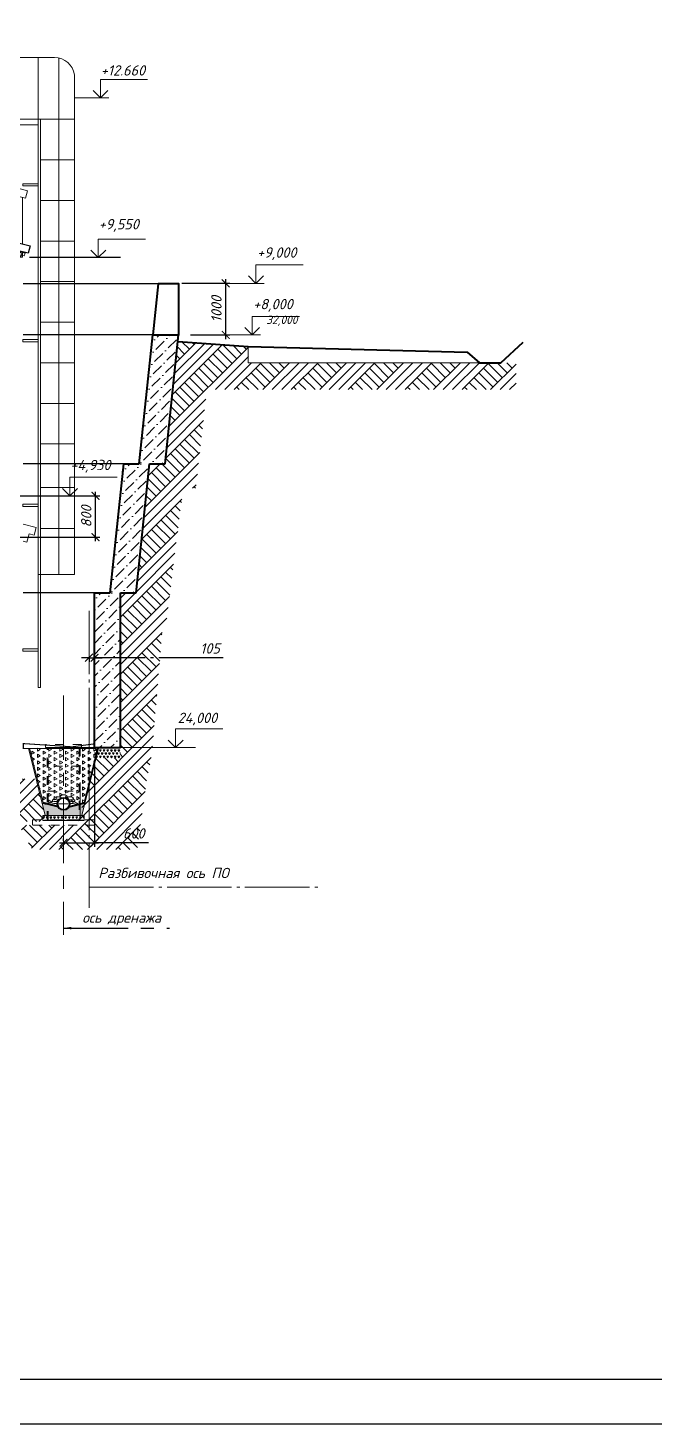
# Model space of a CAD drawing. Header units: millimetres. Extents: x -6419137 to 687965, y -598396 to 179722.
# Drawn here: x 319684 to 331813, y 70101 to 97170 of the extents above; entities that cross this region are included whole.
import ezdxf

# ---------------------------------------------------------------- set-up
doc = ezdxf.new("R2010")
doc.units = ezdxf.units.MM
doc.header["$MEASUREMENT"] = 0
for name, pattern in [('CENTER', [2, 1.25, -0.25, 0.25, -0.25]), ('Dashed', [564.444447, 282.222223, -282.222223]), ('Double Dashed copy', [3020, 2500, -200, 120, -200])]:
    doc.linetypes.add(name, pattern=pattern)
for name, color, linetype, lineweight in [('k_ Металл', 5, 'Continuous', 40), ('лестницы_Ном._пера__94', 252, 'Continuous', 5), ('подп стены Инжзащита_Ном._пера__96', 7, 'Continuous', 13), ('подп стены Инжзащита_Ном._пера__97', 7, 'Continuous', 20), ('подп стены Инжзащита_Ном._пера__99', 7, 'Continuous', 40), ('размеры_Ном._пера__96', 7, 'Continuous', 5), ('стены наруж_Ном._пера__96', 7, 'Continuous', 13), ('чертеж_Ном._пера__91', 250, 'Continuous', 5), ('чертеж_Ном._пера__96', 7, 'Continuous', 13), ('чертеж_Ном._пера__98', 7, 'Continuous', 35), ('Штриховка', 7, 'Continuous', 5), ('штриховка_Ном._пера__96', 7, 'Continuous', 13)]:
    doc.layers.add(name, color=color, linetype=linetype, lineweight=lineweight)
doc.layers.add('Конструкции', color=7, linetype='Continuous', lineweight=5, true_color=0x0000e6)
for name, color, linetype in [('крыша', 7, 'Continuous'), ('подп стены Инжзащита', 7, 'Continuous'), ('размеры', 7, 'Continuous'), ('чертеж', 7, 'Continuous')]:
    doc.layers.add(name, color=color, linetype=linetype)
doc.styles.get("Standard").update_dxf_attribs({"font": 'isocpeui.ttf'})
doc.dimstyles.get("Standard").update_dxf_attribs({"dimtxt": 150, "dimasz": 100, "dimexe": 100, "dimexo": 100, "dimgap": 80, "dimtad": 1, "dimtoh": 1, "dimdec": 0, "dimzin": 0, "dimdsep": 46, "dimtxsty": 'Standard', "dimblk": 'ARCHTICK', "dimblk2": 'ARCHTICK', "dimcen": 0.09, "dimdle": 100, "dimadec": 0, "dimazin": 0, "dimtfac": 1, "dimtdec": 0, "dimtofl": 0, "dimtmove": 0, "dimatfit": 3, "dimfxl": 1, "dimtolj": 1, "dimtzin": 0, "dimarcsym": 0})
pattern_1 = [(90, (655375.12, 192920.41), (109.14395, 63.014304), [63.014304, -63.014304]), (30, (655375.12, 192920.41), (-109.143964, 63.014282), [63.014304, -63.014304]), (150, (655429.69, 192951.92), (-1.3e-05, 126.028586), [63.014304, -63.014304])]

# ---------------------------------------------------------------- blocks, each defined once
blk = doc.blocks.new('Элемент разреза_86_3', base_point=(50892, -142))
at = {"layer": 'подп стены Инжзащита_Ном._пера__99', "linetype": 'Continuous'}
for p, q in [((124616, 2858), (124919, 2858)), ((124616, -142), (124616, 2858)), ((125120, -142), (125120, 2858)), ((124616, -142), (125120, -142))]:
    blk.add_line(p, q, dxfattribs=at)
blk = doc.blocks.new('Элемент разреза_87_3', base_point=(50892, -142))
at = {"layer": 'подп стены Инжзащита_Ном._пера__99', "linetype": 'Continuous'}
for p, q in [((124919, 2858), (125182, 5358)), ((125182, 5358), (125482, 5358)), ((125422, 2858), (125685, 5358)), ((125120, 2858), (125422, 2858))]:
    blk.add_line(p, q, dxfattribs=at)
blk = doc.blocks.new('Элемент разреза_135_3', base_point=(50892, -142))
at = {"layer": 'подп стены Инжзащита_Ном._пера__99', "linetype": 'Continuous'}
for p, q in [((125482, 5358), (125745, 7858)), ((125745, 7858), (126247, 7858)), ((125985, 5358), (126247, 7858)), ((125685, 5358), (125985, 5358))]:
    blk.add_line(p, q, dxfattribs=at)
blk = doc.blocks.new('_ArchTick')
at = {"color": 0, "linetype": 'ByBlock', "const_width": 0.15}
blk.add_lwpolyline([(-0.5, -0.5), (0.5, 0.5)], dxfattribs=at)
blk = doc.blocks.new('A$C5AFB0D83')
at = {"layer": 'чертеж', "color": 1, "linetype": 'Dashed', "lineweight": 20, "ltscale": 0.6}
for points in [[(-456, 1036), (238, 1036), (238, 1096), (-456, 1096)], [(-429, 1036), (211, 1036), (211, -364), (-429, -364)], [(211, 673), (-429, 673), (-429, 1036), (211, 1036)], [(-409, 1016), (191, 1016), (191, -364), (-409, -364)], [(211, -364), (-429, -364), (-429, 193), (211, 193)], [(-709, -364), (491, -364), (491, -470), (-709, -470)]]:
    blk.add_lwpolyline(points, close=True, dxfattribs=at)
blk = doc.blocks.new('A$C75B94F84')
at = {"layer": 'штриховка_Ном._пера__96', "linetype": 'Continuous'}
h = blk.add_hatch(dxfattribs=at)
h.set_pattern_fill('TRIANG_0002', color=256, scale=0.88209, style=0, pattern_type=2)
h.set_pattern_definition(pattern_1)
h.paths.add_polyline_path([(-694, 382), (-34, 382), (-34, -600), (-85, -602), (-162, -626), (-205, -645), (-256, -697), (-268, -733), (-269, -733), (-269, -733), (-269, -734), (-269, -734), (-270, -735), (-270, -735), (-436, -700)])
h = blk.add_hatch(dxfattribs=at)
h.set_pattern_fill('TRIANG_0002', color=256, scale=0.88209, style=0, pattern_type=2)
h.set_pattern_definition(pattern_1)
h.paths.add_polyline_path([(616, 393), (356, -700), (187, -735), (128, -659), (128, -658), (127, -658), (127, -657), (126, -657), (126, -656), (125, -656), (125, -655), (124, -655), (123, -654), (123, -654), (122, -653), (121, -653), (121, -652), (120, -652), (119, -651), (118, -651), (118, -650), (117, -650), (116, -649), (115, -649), (114, -648), (113, -648), (112, -648), (111, -647), (110, -647), (109, -646), (108, -646), (107, -645), (106, -645), (105, -645), (104, -644), (103, -644), (49, -611), (-4, -598), (-34, -600), (-44, 393)])
h = blk.add_hatch(color=9, dxfattribs=at)
edge = h.paths.add_edge_path()
edge.add_line((-387, -923), (-34, -923))
edge.add_line((-34, -923), (-34, -823))
edge.add_arc((-34, -698), 124, 211.1186, 270, ccw=False)
edge.add_line((-140, -763), (-446, -688))
edge.add_line((-446, -688), (-387, -923))
h = blk.add_hatch(color=9, dxfattribs=at)
edge = h.paths.add_edge_path()
edge.add_line((319, -923), (-34, -923))
edge.add_line((-34, -923), (-34, -823))
edge.add_arc((-34, -698), 124, 270, 328.8814)
edge.add_line((72, -763), (377, -688))
edge.add_line((377, -688), (319, -923))
h = blk.add_hatch(dxfattribs=at)
h.set_pattern_fill('TRIANG_0002', color=256, style=0, pattern_type=2)
h.set_pattern_definition([(120, (741787.89, 217021.63), (35.718737, 61.8666824), [35.71875, -35.71875]), (60, (741787.89, 217021.63), (71.437487, 7.4e-06), [35.71875, -35.71875]), (180, (741805.747, 217052.566), (-35.71875, 61.866675), [35.71875, -35.71875])])
h.paths.add_polyline_path([(366, -923), (366, -1023), (-434, -1023), (-434, -923)])
for points in [[(-140, -764), (-446, -688)], [(-150, -743), (-431, -673)], [(71, -764), (377, -688)], [(82, -743), (363, -673)]]:
    blk.add_lwpolyline(points)
at = {"layer": 'подп стены Инжзащита_Ном._пера__97', "linetype": 'Continuous'}
for p, q in [((-713, 381), (-387, -923)), ((-424, -700), (-694, 381)), ((645, 381), (319, -923)), ((363, -673), (626, 381)), ((319, -923), (-387, -923))]:
    blk.add_line(p, q, dxfattribs=at)
at = {"layer": 'подп стены Инжзащита_Ном._пера__97', "linetype": 'Continuous', "flags": 128}
blk.add_lwpolyline([(-434, -923), (366, -923), (366, -1023), (-434, -1023)], close=True, dxfattribs=at)
at = {"layer": 'подп стены Инжзащита_Ном._пера__97', "linetype": 'Continuous', "extrusion": (0, 0, -1)}
blk.add_ellipse((-152, -591), major_axis=(-73, -3.3), ratio=0.38892, start_param=4.394692, end_param=9.38902, dxfattribs=at)
at = {"layer": 'чертеж_Ном._пера__96', "color": 1}
for p, q in [((-124, -698), (56, -698)), ((-34, -788), (-34, -608))]:
    blk.add_line(p, q, dxfattribs=at)
at = {"layer": 'чертеж_Ном._пера__96', "color": 1, "linetype": 'Continuous', "lineweight": 30}
blk.add_circle((-34, -698), 124, dxfattribs=at)
at = {"layer": 'чертеж_Ном._пера__96', "linetype": 'Continuous'}
blk.add_circle((-34, -698), 108, dxfattribs=at)
at = {"layer": 'штриховка_Ном._пера__96', "linetype": 'Continuous'}
for centre, major_axis, ratio, start_param, end_param in [((-29, -566), (75.5, -3.4), 0.579291, 0.158292, 3.105835), ((83, -591), (73, -3.3), 0.38892, 4.394692, 9.38902), ((137, -682), (76, -2.1), 0.373128, 6.136251, 8.640536), ((143, -720), (76, -2.1), 0.373128, 6.136251, 8.640536), ((112, -633), (73, -3.3), 0.38892, 5.740655, 7.417164)]:
    blk.add_ellipse(centre, major_axis=major_axis, ratio=ratio, start_param=start_param, end_param=end_param, dxfattribs=at)
at = {"layer": 'штриховка_Ном._пера__96', "linetype": 'Continuous', "extrusion": (0, 0, -1)}
for centre, major_axis, ratio, start_param, end_param in [((-212, -720), (-76, -2.1), 0.373128, 6.136251, 8.640536), ((-206, -682), (-76, -2.1), 0.373128, 6.136251, 8.640536), ((-180, -633), (-73, -3.3), 0.38892, 5.740655, 7.417164)]:
    blk.add_ellipse(centre, major_axis=major_axis, ratio=ratio, start_param=start_param, end_param=end_param, dxfattribs=at)
at = {"layer": 'чертеж_Ном._пера__96'}
blk.add_blockref('A$C5AFB0D83', (75, -643), dxfattribs=at)
blk = doc.blocks.new('Отметка высоты (ГОСТ)[26]_3', base_point=(115341, -142))
at = {"layer": 'чертеж_Ном._пера__91', "linetype": 'Continuous'}
for p, q in [((115341, -142), (115341, 308)), ((115341, 308), (116483, 308)), ((114709, -142), (115541, -142))]:
    blk.add_line(p, q, dxfattribs=at)
at = {"layer": 'чертеж_Ном._пера__98', "linetype": 'Continuous', "lineweight": 30}
for q in [(115161, 38), (115521, 38)]:
    blk.add_line((115341, -142), q, dxfattribs=at)
blk = doc.blocks.new('*D624')
at = {"layer": 'Defpoints', "color": 0, "linetype": 'Double Dashed copy', "ltscale": 0.5, "transparency": 16777216}
for p in [(320868, 85026), (320973, 85026), (320973, 84959)]:
    blk.add_point(p, dxfattribs=at)
at = {"layer": 'подп стены Инжзащита_Ном._пера__96', "color": 0, "linetype": 'Double Dashed copy', "lineweight": -2, "ltscale": 0.5, "transparency": 16777216}
for p, q in [((320868, 84959), (320718, 84959)), ((320868, 84976), (320868, 84879)), ((320868, 84959), (320973, 84959)), ((320973, 84976), (320973, 84879)), ((320973, 84959), (321123, 84959)), ((323467, 84959), (320973, 84959))]:
    blk.add_line(p, q, dxfattribs=at)
at = {"layer": 'подп стены Инжзащита_Ном._пера__96', "color": 0, "linetype": 'Double Dashed copy', "lineweight": -2, "ltscale": 0.5, "transparency": 16777216, "xscale": 150, "yscale": 150, "zscale": 150}
blk.add_blockref('_ArchTick', (320868, 84959), dxfattribs=at)
at = {"layer": 'подп стены Инжзащита_Ном._пера__96', "color": 0, "linetype": 'Double Dashed copy', "lineweight": -2, "ltscale": 0.5, "transparency": 16777216, "xscale": 150, "yscale": 150, "zscale": 150, "rotation": 180}
blk.add_blockref('_ArchTick', (320973, 84959), dxfattribs=at)
at = {"layer": 'подп стены Инжзащита_Ном._пера__96', "color": 0, "linetype": 'Double Dashed copy', "ltscale": 0.5, "transparency": 16777216, "insert": (323211, 85139), "char_height": 200, "attachment_point": 5}
blk.add_mtext('\\A1;105', dxfattribs=at)
blk = doc.blocks.new('*D625')
at = {"layer": 'Defpoints', "color": 0, "transparency": 16777216}
for p in [(322612, 92218), (323515, 92218), (322784, 91218)]:
    blk.add_point(p, dxfattribs=at)
at = {"layer": 'размеры', "color": 0, "lineweight": -2, "transparency": 16777216}
for p, q in [((322662, 92218), (323595, 92218)), ((323515, 91138), (323515, 92298)), ((322834, 91218), (323595, 91218))]:
    blk.add_line(p, q, dxfattribs=at)
at = {"layer": 'размеры', "color": 0, "lineweight": -2, "transparency": 16777216, "xscale": 150, "yscale": 150, "zscale": 150}
for p, rotation in [((323515, 92218), 90), ((323515, 91218), 270)]:
    blk.add_blockref('_ArchTick', p, dxfattribs=dict(at, rotation=rotation))
at = {"layer": 'размеры', "color": 0, "transparency": 16777216, "insert": (323335, 91718), "char_height": 200, "attachment_point": 5, "rotation": 90}
blk.add_mtext('\\A1;1000', dxfattribs=at)
blk = doc.blocks.new('*D626')
at = {"layer": 'Defpoints', "color": 0, "transparency": 16777216}
for p in [(320973, 82936), (320373, 81361), (320973, 81373)]:
    blk.add_point(p, dxfattribs=at)
at = {"layer": 'размеры', "color": 0, "lineweight": -2, "transparency": 16777216}
for p, q in [((320973, 82886), (320973, 81293)), ((320293, 81373), (321053, 81373)), ((320373, 81411), (320373, 81453)), ((322022, 81373), (320973, 81373))]:
    blk.add_line(p, q, dxfattribs=at)
at = {"layer": 'размеры', "color": 0, "lineweight": -2, "transparency": 16777216, "xscale": 150, "yscale": 150, "zscale": 150, "rotation": 180}
blk.add_blockref('_ArchTick', (320373, 81373), dxfattribs=at)
at = {"layer": 'размеры', "color": 0, "lineweight": -2, "transparency": 16777216, "xscale": 150, "yscale": 150, "zscale": 150}
blk.add_blockref('_ArchTick', (320973, 81373), dxfattribs=at)
at = {"layer": 'размеры', "color": 0, "transparency": 16777216, "insert": (321734, 81553), "char_height": 200, "attachment_point": 5}
blk.add_mtext('\\A1;600', dxfattribs=at)
blk = doc.blocks.new('A$C79FA3FF9')
at = {"layer": 'крыша', "lineweight": 5}
for points in [[(709, 6813), (-972, 6813)], [(-837, 6813), (-837, 5613)], [(709, 6813), (393, 6813), (393, -3212), (793, -3212), (793, 6803)], [(793, 6803), (793, -3212), (1093, -3212), (1093, 6476)], [(-1381, 6358), (-1381, 5613), (1093, 5613), (1093, 6476)], [(438, 4826), (1093, 4826)], [(438, 4040), (1093, 4040)], [(438, 3253), (1093, 3253)], [(438, 2466), (1093, 2466)], [(438, 1680), (1093, 1680)], [(438, 893), (1093, 893)], [(438, 106), (1093, 106)], [(438, -680), (1093, -680)], [(438, -1525), (1093, -1525)], [(438, -2321), (1093, -2321)]]:
    blk.add_lwpolyline(points, dxfattribs=at)
for points in [[(-1381, 5613), (393, 5613), (393, 5505), (-1381, 5505)], [(-1381, 5505), (-1322, 5505), (-1322, 5309), (-1381, 5309)], [(393, 5613), (438, 5613), (438, -5402), (393, -5402)], [(93, 4365), (393, 4365), (393, 4320), (93, 4320)], [(93, 1345), (393, 1345), (393, 1300), (93, 1300)], [(93, -1847), (393, -1847), (393, -1891), (93, -1891)], [(93, -4655), (393, -4655), (393, -4700), (93, -4700)]]:
    blk.add_lwpolyline(points, close=True, dxfattribs=at)
for centre, radius, start, end in [((-921, 6356), 460, 96.2817, 180.1696), ((703, 6419), 394, 8.2247, 89.122)]:
    blk.add_arc(centre, radius, start, end, dxfattribs=at)
blk = doc.blocks.new('*U602')
for points in [[(0, -0.5), (0, 0.5)], [(1, -0.5), (1, 0.5)], [(2, -0.5), (2, 0.5)], [(3, -0.5), (3, 0.5)], [(4, -0.5), (4, 0.5)], [(5, -0.5), (5, 0.5)], [(6, -0.5), (6, 0.5)], [(7, -0.5), (7, 0.5)], [(8, -0.5), (8, 0.5)], [(9, -0.5), (9, 0.5)], [(10, -0.5), (10, 0.5)], [(11, -0.5), (11, 0.5)], [(12, -0.5), (12, 0.5)], [(13, -0.5), (13, 0.5)], [(14, -0.5), (14, 0.5)]]:
    blk.add_lwpolyline(points)
blk = doc.blocks.new('*U594')
for points in [[(0, -0.5), (0, 0.5)], [(1, -0.5), (1, 0.5)], [(2, -0.5), (2, 0.5)], [(3, -0.5), (3, 0.5)], [(4, -0.5), (4, 0.5)], [(5, -0.5), (5, 0.5)], [(6, -0.5), (6, 0.5)], [(7, -0.5), (7, 0.5)]]:
    blk.add_lwpolyline(points)
blk = doc.blocks.new('*U590')
for points in [[(0, -0.5), (0, 0.5)], [(1, -0.5), (1, 0.5)], [(2, -0.5), (2, 0.5)]]:
    blk.add_lwpolyline(points)
blk = doc.blocks.new('*U592')
for points in [[(0, -0.5), (0, 0.5)], [(1, -0.5), (1, 0.5)]]:
    blk.add_lwpolyline(points)
blk = doc.blocks.new('*U589')
for points in [[(0, -0.5), (0, 0.5)], [(1, -0.5), (1, 0.5)], [(2, -0.5), (2, 0.5)], [(3, -0.5), (3, 0.5)], [(4, -0.5), (4, 0.5)], [(5, -0.5), (5, 0.5)], [(6, -0.5), (6, 0.5)], [(7, -0.5), (7, 0.5)], [(8, -0.5), (8, 0.5)], [(9, -0.5), (9, 0.5)], [(10, -0.5), (10, 0.5)], [(11, -0.5), (11, 0.5)], [(12, -0.5), (12, 0.5)], [(13, -0.5), (13, 0.5)]]:
    blk.add_lwpolyline(points)
blk = doc.blocks.new('*U595')
for p, q in [((0, 0), (0, 240)), ((0, 240), (90, 240)), ((90, 0), (0, 0)), ((6, 22), (6, 218)), ((86, 232), (16, 228)), ((86, 8), (16, 12)), ((90, 240), (90, 236)), ((90, 4), (90, 0))]:
    blk.add_line(p, q)
for centre, radius, start, end in [((16, 218), 10.5, 92.7024, 180), ((16, 22), 10.5, 180, 267.2976), ((86, 236), 4, 272.7024, 360), ((86, 4), 4, 0, 87.2976)]:
    blk.add_arc(centre, radius, start, end)
blk = doc.blocks.new('*U593')
at = {"color": 0, "linetype": 'ByBlock', "lineweight": -2}
for p, q in [((-63, 0), (-63, 3)), ((-63, 0), (0, 0)), ((-60, 6), (-16, 6)), ((-6, 16), (-6, 97)), ((0, 100), (-3, 100)), ((0, 0), (0, 100))]:
    blk.add_line(p, q, dxfattribs=at)
for centre, radius, start, end in [((-60, 3), 3.3, 90, 180), ((-16, 16), 10, 270, 0), ((-3, 97), 3.3, 89.045, 179.9778)]:
    blk.add_arc(centre, radius, start, end, dxfattribs=at)
blk = doc.blocks.new('*U591')
for points in [[(0, -0.5), (0, 0.5)], [(1, -0.5), (1, 0.5)], [(2, -0.5), (2, 0.5)], [(3, -0.5), (3, 0.5)], [(4, -0.5), (4, 0.5)], [(5, -0.5), (5, 0.5)], [(6, -0.5), (6, 0.5)], [(7, -0.5), (7, 0.5)]]:
    blk.add_lwpolyline(points)
blk = doc.blocks.new('A$C3B606F1B')
at = {"layer": 'Штриховка', "lineweight": 0}
h = blk.add_hatch(dxfattribs=at)
h.set_pattern_fill('ANSI37', color=52, scale=500, angle=105)
h.set_pattern_definition([(150, (-130896.096, -123229.005), (-31.25, -54.126588), []), (240, (-130896.096, -123229.005), (54.126588, -31.25), [])])
h.paths.add_polyline_path([(1839, 1993), (1839, 1837), (2016, 1884), (2016, 2040)])
h.paths.add_polyline_path([(-1268, 1163), (-1229, 1017), (1839, 1837), (1839, 1993)])
at = {"layer": 'Штриховка'}
h = blk.add_hatch(dxfattribs=at)
h.set_pattern_fill('ANSI37', color=52, scale=500)
h.set_pattern_definition([(45, (-878.753, 0), (-44.1942, 44.1942), []), (135, (-878.753, 0), (-44.1942, -44.1942), [])])
h.paths.add_polyline_path([(2212, 2058), (2012, 2058), (2012, 1432), (2212, 1432)])
at = {"layer": 'Штриховка', "lineweight": 0}
h = blk.add_hatch(dxfattribs=at)
h.set_pattern_fill('ANSI37', color=52, scale=500, angle=105)
h.set_pattern_definition([(150, (-116524.66, -120051.206), (-31.25, -54.126588), []), (240, (-116524.66, -120051.206), (54.126588, -31.25), [])])
h.paths.add_polyline_path([(2216, 1422), (2217, 1271), (2213, 1608), (2616, 1511), (2616, 1422)])
at = {"color": 1, "lineweight": 30}
blk.add_lwpolyline([(1459, 2498), (2245, 2498)], dxfattribs=at)
at = {"lineweight": 30}
for points in [[(1484, 2245), (1502, 2245), (1502, 2498), (1484, 2498)], [(2219, 2498), (2237, 2498), (2237, 1781), (2219, 1781)]]:
    blk.add_lwpolyline(points, close=True, dxfattribs=at)
at = {"layer": 'k_ Металл', "lineweight": 0}
for points in [[(1221, 1752), (1178, 1739)], [(1233, 1713), (1190, 1701)], [(-1, 1427), (-44, 1414)], [(10, 1386), (-33, 1374)], [(-1243, 1091), (-1286, 1078)], [(-1228, 1047), (-1271, 1034)], [(-2484, 758), (-2528, 746)], [(-2469, 714), (-2513, 701)], [(-3872, 386), (-3915, 374)], [(-3863, 357), (-3906, 345)], [(-5234, 22), (-5277, 9)], [(-5221, -16), (-5265, -29)]]:
    blk.add_lwpolyline(points, dxfattribs=at)
at = {"layer": 'Конструкции', "color": 5, "lineweight": 0, "ltscale": 200}
for p, q in [((2026, 1432), (2026, 2498)), ((2198, 1432), (2198, 2498)), ((1846, 1432), (1808, 1515))]:
    blk.add_line(p, q, dxfattribs=at)
at = {"layer": 'Конструкции', "linetype": 'Continuous', "lineweight": 0, "ltscale": 5}
for p, q in [((2016, 1868), (-6375, -381)), ((2016, 1581), (-6375, -667)), ((2016, 1571), (-6375, -678))]:
    blk.add_line(p, q, dxfattribs=at)
at = {"layer": 'Конструкции', "lineweight": 0}
for p, q in [((1905, 1452), (1905, 1512)), ((1905, 1512), (1927, 1512)), ((1927, 1452), (1927, 1512)), ((2105, 1452), (2105, 1512)), ((2127, 1452), (2127, 1512)), ((-378, 831), (-378, 1240)), ((-369, 831), (-369, 1243)), ((-360, 831), (-360, 1245)), ((-480, 851), (-480, 911)), ((-480, 861), (-458, 861)), ((-458, 851), (-458, 911)), ((-280, 851), (-280, 911)), ((-280, 861), (-258, 861)), ((-258, 851), (-258, 911)), ((-6393, -761), (-6393, -372)), ((-6384, -761), (-6384, -369)), ((-6375, -761), (-6375, -367)), ((-6495, -741), (-6495, -681)), ((-6495, -681), (-6473, -681)), ((-6473, -741), (-6473, -681)), ((-6295, -741), (-6295, -681)), ((-6295, -681), (-6273, -681)), ((-6273, -741), (-6273, -681))]:
    blk.add_line(p, q, dxfattribs=at)
at = {"layer": 'Конструкции', "linetype": 'Continuous', "lineweight": 0, "ltscale": 5}
for points in [[(1512, 2655), (1862, 2749), (2212, 2656)], [(1575, 2607), (1862, 2684), (2149, 2608)], [(2016, 2131), (-7168, -331), (-7183, -273), (2016, 2193)]]:
    blk.add_lwpolyline(points, dxfattribs=at)
for points in [[(1512, 2655), (1512, 1508), (1575, 1508), (1575, 2607)], [(2212, 2656), (2212, 2498), (2149, 2498), (2149, 2608)], [(2016, 1886), (1575, 1886), (1575, 1962), (2016, 1962)]]:
    blk.add_lwpolyline(points, close=True, dxfattribs=at)
at = {"layer": 'Конструкции', "color": 5, "lineweight": 0, "ltscale": 200}
for points in [[(2212, 1432), (2016, 1432), (2016, 2498), (2212, 2498)], [(2216, 1412), (1846, 1412), (1846, 1432), (2216, 1432)]]:
    blk.add_lwpolyline(points, close=True, dxfattribs=at)
at = {"layer": 'Конструкции'}
blk.add_lwpolyline([(2016, 2131), (2016, 2193)], dxfattribs=at)
at = {"layer": 'Конструкции', "lineweight": 0}
for points in [[(-6569, -761), (-6569, -419), (2016, 1882)], [(-554, 831), (-570, 878)], [(-184, 831), (-126, 997)], [(-6461, -307), (-6504, -320)], [(-6449, -345), (-6492, -358)], [(-6199, -761), (-6149, -617)]]:
    blk.add_lwpolyline(points, dxfattribs=at)
for points in [[(2216, 1412), (1846, 1412), (1846, 1432), (2216, 1432)], [(1950, 1432), (1882, 1432), (1882, 1452), (1950, 1452)], [(1940, 1452), (1890, 1452), (1890, 1472), (1940, 1472)], [(2150, 1432), (2082, 1432), (2082, 1452), (2150, 1452)], [(2140, 1452), (2090, 1452), (2090, 1472), (2140, 1472)], [(-554, 811), (-184, 811), (-184, 831), (-554, 831)], [(-435, 831), (-503, 831), (-503, 851), (-435, 851)], [(-445, 851), (-495, 851), (-495, 871), (-445, 871)], [(-235, 831), (-303, 831), (-303, 851), (-235, 851)], [(-245, 851), (-295, 851), (-295, 871), (-245, 871)], [(-6569, -781), (-6199, -781), (-6199, -761), (-6569, -761)], [(-6450, -761), (-6518, -761), (-6518, -741), (-6450, -741)], [(-6460, -741), (-6510, -741), (-6510, -721), (-6460, -721)], [(-6250, -761), (-6318, -761), (-6318, -741), (-6250, -741)], [(-6260, -741), (-6310, -741), (-6310, -721), (-6260, -721)]]:
    blk.add_lwpolyline(points, close=True, dxfattribs=at)
at = {"layer": 'Конструкции', "color": 5, "lineweight": 0, "ltscale": 200}
for points in [[(2212, 1550), (2654, 1443), (2668, 1498), (2213, 1608)], [(2212, 1432), (2416, 1432), (2416, 1501)], [(2212, 1412), (2416, 1412), (2416, 1501)]]:
    blk.add_lwpolyline(points, dxfattribs=at)
at = {"layer": 'крыша', "color": 32, "lineweight": 9, "true_color": 0xb35900}
for points in [[(-7246, 332), (1862, 2769), (1862, 2936), (-7285, 477), (-7246, 332)], [(2680, 2563), (1862, 2769), (1862, 2936), (2719, 2708), (2680, 2563)], [(2616, 1677), (2616, 2579)]]:
    blk.add_lwpolyline(points, dxfattribs=at)
at = {"layer": 'крыша', "color": 32, "lineweight": 30, "true_color": 0xb35900}
for points in [[(1393, 2644), (1393, 2810), (1862, 2935)], [(1862, 2768), (1393, 2644)], [(2356, 2645), (2356, 2806), (1862, 2935), (1862, 2768), (2356, 2645)], [(-7246, -252), (1505, 2084), (1505, 2241), (-7285, -107), (-7246, -252)], [(2731, 1494), (2220, 1618), (2220, 1774), (2770, 1640), (2731, 1494)]]:
    blk.add_lwpolyline(points, dxfattribs=at)
at = {"layer": 'Штриховка', "color": 52, "lineweight": 0}
for points in [[(-1229, 1018), (-1268, 1163), (2016, 2040), (2016, 1884), (-1229, 1018)], [(2216, 1422), (2616, 1422), (2616, 1511), (2213, 1608), (2216, 1422), (2216, 1422)]]:
    blk.add_lwpolyline(points, dxfattribs=at)
blk.add_lwpolyline([(2012, 2058), (2212, 2058), (2212, 1432), (2012, 1432)], close=True, dxfattribs=at)
at = {"layer": 'k_ Металл', "lineweight": 0, "rotation": 15}
for p in [(1222, 1669), (0, 1341), (-1242, 1009), (-2484, 676), (-3871, 304), (-5233, -61)]:
    blk.add_blockref('*U593', p, dxfattribs=at)
at = {"layer": 'Конструкции', "lineweight": 0, "rotation": 15}
for name, p in [('*U595', (1222, 1669)), ('*U595', (0, 1341)), ('*U595', (-1242, 1009)), ('*U595', (-2484, 676)), ('*U595', (-3871, 304)), ('*U595', (-5233, -61)), ('*U595', (-6460, -389)), ('*U593', (-6460, -389))]:
    blk.add_blockref(name, p, dxfattribs=at)
at = {"layer": 'Конструкции', "lineweight": 0, "yscale": 18, "zscale": 18}
for name, p, xscale, rotation in [('*U589', (2007, 1587), -18, 270), ('*U602', (-357, 925), 18, 15.22253172593851), ('*U591', (-6350, -649), 18, 15.22253172593851)]:
    blk.add_blockref(name, p, dxfattribs=dict(at, xscale=xscale, rotation=rotation))
at = {"layer": 'Конструкции', "lineweight": 0, "xscale": 18, "yscale": 18, "zscale": 18}
for name, p in [('*U594', (2053, 1441)), ('*U592', (-538, 840)), ('*U590', (-423, 840)), ('*U594', (-332, 840)), ('*U592', (-6553, -752)), ('*U590', (-6438, -752)), ('*U594', (-6347, -752))]:
    blk.add_blockref(name, p, dxfattribs=at)
blk = doc.blocks.new('*D629')
at = {"layer": 'Defpoints', "color": 0, "transparency": 16777216}
for p in [(318680, 88098), (320993, 88098), (318600, 87298)]:
    blk.add_point(p, dxfattribs=at)
at = {"layer": 'размеры', "color": 0, "lineweight": -2, "transparency": 16777216}
for p, q in [((318730, 88098), (321073, 88098)), ((320993, 87218), (320993, 88178)), ((318650, 87298), (321073, 87298))]:
    blk.add_line(p, q, dxfattribs=at)
at = {"layer": 'размеры', "color": 0, "lineweight": -2, "transparency": 16777216, "xscale": 150, "yscale": 150, "zscale": 150}
for p, rotation in [((320993, 88098), 90), ((320993, 87298), 270)]:
    blk.add_blockref('_ArchTick', p, dxfattribs=dict(at, rotation=rotation))
at = {"layer": 'размеры', "color": 0, "transparency": 16777216, "insert": (320813, 87698), "char_height": 200, "attachment_point": 5, "rotation": 90}
blk.add_mtext('\\A1;800', dxfattribs=at)

msp = doc.modelspace()

# ---------------------------------------------------------------- hatches: boundary and pattern name
at = {"layer": 'подп стены Инжзащита_Ном._пера__96', "linetype": 'Continuous'}
h = msp.add_hatch(dxfattribs=at)
h.set_pattern_fill('Ж_Б_2_0003', color=256, style=0, pattern_type=2)
h.set_pattern_definition([(45, (247863.2, 86217.63), (-212.132, 212.132), [225, -75, 0, -75]), (45, (247889.7, 86456.27), (-212.132, 212.132), [225, -75, 0, -75])])
h.paths.add_polyline_path([(322341.8, 88717.6), (322598.6, 91217.6), (322095.9, 91217.6), (321839.1, 88717.6)])
h = msp.add_hatch(dxfattribs=at)
h.set_pattern_fill('Ж_Б_2_0003', color=256, style=0, pattern_type=2)
h.set_pattern_definition([(45, (247300.43, 83717.63), (-212.132, 212.132), [225, -75, 0, -75]), (45, (247326.94, 83956.27), (-212.132, 212.132), [225, -75, 0, -75])])
h.paths.add_polyline_path([(321783.8, 86217.6), (322035.9, 88717.6), (321533.1, 88717.6), (321281.1, 86217.6)])
h = msp.add_hatch(dxfattribs=at)
h.set_pattern_fill('Ж_Б_2_0003', color=256, style=0, pattern_type=2)
h.set_pattern_definition([(45, (246735.9, 81217.63), (-212.132, 212.132), [225, -75, 0, -75]), (45, (246762.43, 81456.27), (-212.132, 212.132), [225, -75, 0, -75])])
h.paths.add_polyline_path([(321476.2, 83217.6), (321471.4, 86217.6), (320968.6, 86217.6), (320973.5, 83217.6)])
at = {"layer": 'штриховка_Ном._пера__96', "linetype": 'Continuous'}
h = msp.add_hatch(dxfattribs=at)
h.set_pattern_fill('ГРУНТ_0003', color=256, style=0, pattern_type=2)
h.set_pattern_definition([(45, (247248.25, 83217.63), (-275.7716, 275.7716), []), (45, (247156.3, 83309.55), (-551.543, 551.543), []), (45, (247064.4, 83401.5), (-551.543, 551.543), []), (135, (246972.48, 83493.4), (91.92388, 91.92388), [390, -390])])
h.paths.add_polyline_path([(329141.4, 90674.4), (323947.1, 90674.4), (323972.1, 90994), (322577.2, 91089.5), (322341.2, 88717.6), (322041.2, 88717.6), (321778.5, 86217.6), (321476.7, 86217.6), (321476.7, 83015.6), (321004.4, 83016.4), (321004.3, 83015.6), (320629.8, 81711.7), (319506.6, 81716.5), (319764, 81243), (321798.8, 81243), (321978.7, 82517.6), (321972.3, 82517.6), (322059.1, 82961.2), (322060.4, 82980), (322092.7, 83180.9), (322287.6, 85517.6), (322347.8, 85517.6), (322689.6, 88243.8), (322933.7, 88243.8), (323149.9, 90156.4), (329141.4, 90156.4)])
h = msp.add_hatch(dxfattribs=at)
h.set_pattern_fill('TRIANG_0003', color=256, style=0, pattern_type=2)
h.set_pattern_definition([(120, (1063393.12, 301161.883), (35.718737, 61.8666824), [35.71875, -35.71875]), (60, (1063393.12, 301161.883), (71.437487, 7.4e-06), [35.71875, -35.71875]), (180, (1063410.98, 301192.816), (-35.71875, 61.866675), [35.71875, -35.71875])])
h.paths.add_polyline_path([(321474.6, 83217.6), (321474.6, 83017.6), (320974.6, 83017.6), (320974.6, 83217.6)])
h = msp.add_hatch(dxfattribs=at)
h.set_pattern_fill('ГРУНТ_0003', color=256, style=0, pattern_type=2)
h.set_pattern_definition([(45, (246797.3, 83137.63), (-275.7716, 275.7716), []), (45, (246705.4, 83229.55), (-551.543, 551.543), []), (45, (246613.5, 83321.5), (-551.543, 551.543), []), (135, (246521.54, 83413.4), (91.92388, 91.92388), [390, -390])])
h.paths.add_polyline_path([(297526.9, 82807.9), (297524.3, 82150.7), (308811.1, 82312.3), (308811.1, 81783.8), (320039.4, 81783.8), (319846.9, 82609.3), (319253, 82609.3), (309789.5, 82609.3), (309790.4, 82967.6)])

# ---------------------------------------------------------------- linework, layer by layer
at = {"color": 1}
msp.add_lwpolyline([(322312.1, 92208.6), (319590, 92208.6)], dxfattribs=at)
for points in [[(322101.2, 91217.6), (319590, 91217.6)], [(321538.5, 88717.6), (319590, 88717.6)], [(320973, 86217.6), (319590, 86217.6)]]:
    msp.add_lwpolyline(points)
at = {"layer": 'подп стены Инжзащита_Ном._пера__96', "linetype": 'Continuous'}
msp.add_line((322164.3, 87717.6), (322145, 87717.6), dxfattribs=at)
at = {"layer": 'подп стены Инжзащита_Ном._пера__96', "color": 102, "linetype": 'Double Dashed copy', "ltscale": 0.5}
msp.add_line((320868, 80108.5), (320868, 85871), dxfattribs=at)
msp.add_lwpolyline([(320868, 80512.4), (325306.1, 80512.4)], dxfattribs=at)
at = {"layer": 'подп стены Инжзащита_Ном._пера__99', "color": 1, "linetype": 'Continuous'}
msp.add_lwpolyline([(322604, 91417.6), (322604, 92208.4), (322205.4, 92208.6), (322101.2, 91217.6), (322604, 91217.6), (322604, 92208.4)], dxfattribs=at)
at = {"layer": 'подп стены Инжзащита_Ном._пера__99', "color": 34, "linetype": 'Continuous', "flags": 128}
msp.add_lwpolyline([(322590.4, 91088.6), (323947.1, 90995.7), (328190.7, 90884), (328432.5, 90676.8), (328842.2, 90676.8), (329276.5, 91079.9)], dxfattribs=at)
at = {"layer": 'размеры_Ном._пера__96', "color": 6, "lineweight": 30}
for points in [[(158705.3, 167372.2), (687965.5, 167372.2), (687965.5, 70101), (158705.3, 70101)], [(159572.2, 166505.3), (687098.6, 166505.3), (687098.6, 70967.9), (159572.2, 70967.9)]]:
    msp.add_lwpolyline(points, close=True, dxfattribs=at)
at = {"layer": 'стены наруж_Ном._пера__96'}
msp.add_lwpolyline([(319590, 87548.6), (319840, 87481.7), (319801.2, 87336.9), (319706.3, 87362.2), (319663.6, 87198.3), (319590, 87218.1), (319590, 87218.1)], dxfattribs=at)
at = {"layer": 'чертеж', "linetype": 'Continuous'}
msp.add_lwpolyline([(321477.6, 92716.6), (319713.9, 92716.6)], dxfattribs=at)
at = {"layer": 'чертеж', "color": 44, "const_width": 20}
msp.add_lwpolyline([(320977.2, 83290.3), (320539.4, 83231.9), (319594.2, 83294.5), (319593.9, 83199.9), (320973, 83199.9), (320973, 83289.7)], dxfattribs=at)
at = {"layer": 'чертеж_Ном._пера__96', "color": 1, "linetype": 'CENTER', "ltscale": 1000}
msp.add_lwpolyline([(320373, 84228.1), (320373, 79587.9)], dxfattribs=at)
at = {"layer": 'чертеж_Ном._пера__96'}
msp.add_lwpolyline([(320199.6, 83217.6), (322929.1, 83217.6)], dxfattribs=at)
at = {"layer": 'Штриховка'}
msp.add_lwpolyline([(323947.1, 90995.7), (323947.1, 90674.4), (328633.4, 90674.4)], dxfattribs=at)

# ---------------------------------------------------------------- block references
at = {"layer": 'крыша'}
msp.add_blockref('A$C3B606F1B', (316959.1, 91306), dxfattribs=at)
at = {"layer": 'лестницы_Ном._пера__94'}
msp.add_blockref('A$C79FA3FF9', (319490.7, 89785.1), dxfattribs=at)
at = {"layer": 'подп стены Инжзащита'}
for name in ['Элемент разреза_135_3', 'Элемент разреза_87_3', 'Элемент разреза_86_3']:
    msp.add_blockref(name, (247248.2, 83217.6), dxfattribs=at)
at = {"layer": 'чертеж', "linetype": 'Continuous', "xscale": 0.8, "yscale": 0.8, "zscale": 0.8}
for p in [(321046.7, 92716.6), (324099.6, 92217.6), (324027.8, 91217.6), (320497.3, 88097.6), (322544.5, 83217.6)]:
    msp.add_blockref('Отметка высоты (ГОСТ)[26]_3', p, dxfattribs=at)
at = {"layer": 'чертеж'}
msp.add_blockref('A$C75B94F84', (320407.1, 82824.4), dxfattribs=at)
at = {"layer": 'чертеж_Ном._пера__96', "color": 254, "linetype": 'Continuous', "xscale": 0.8, "yscale": 0.8, "zscale": 0.8}
msp.add_blockref('Отметка высоты (ГОСТ)[26]_3', (321088.8, 95811.5), dxfattribs=at)

# ---------------------------------------------------------------- texts
at = {"layer": 'крыша', "color": 254}
msp.add_text('+12.660', height=200, dxfattribs=at).set_placement((321094.4, 96245.5))
at = {"layer": 'подп стены Инжзащита_Ном._пера__96', "color": 102, "linetype": 'Double Dashed copy', "ltscale": 0.5, "insert": (321046.7, 80685.6), "char_height": 200, "attachment_point": 7}
msp.add_mtext('Разбивочная ось ПО', dxfattribs=at)
at = {"layer": 'чертеж_Ном._пера__96'}
for s, insert, char_height, attachment_point in [('+9,550', (321833, 93217.6), 200, 9), ('+9,000', (324886, 92668.6), 200, 9), ('+8,000', (324814.1, 91668.6), 200, 9), ('{\\C5;32,000}', (324904.4, 91392.9), 160, 9), ('+4,930', (321283.7, 88548.6), 200, 9), ('{\\C5;24,000\\A1;\\H0.66x;\\S^  ;}', (322583, 83646.8), 200, 7)]:
    msp.add_mtext(s, dxfattribs=dict(at, insert=insert, char_height=char_height, attachment_point=attachment_point))
at = {"layer": 'чертеж_Ном._пера__96', "color": 1, "linetype": 'CENTER', "ltscale": 1000, "insert": (320736.2, 79766.1), "char_height": 200, "attachment_point": 7}
msp.add_mtext('ось дренажа', dxfattribs=at)

# ---------------------------------------------------------------- dimensions: what is measured, and where the dimension line sits
at = {"layer": 'подп стены Инжзащита_Ном._пера__96', "color": 102, "linetype": 'Double Dashed copy', "ltscale": 0.5}
dim = msp.add_linear_dim(base=(320973, 84959), p1=(320868, 85026), p2=(320973, 85026), dimstyle='Standard', override={"dimtxt": 200, "dimasz": 150, "dimexe": 80, "dimexo": 50, "dimgap": 80, "dimtad": 1, "dimtih": 0, "dimdec": 0, "dimblk": 'ArchTick', "dimdle": 80, "dimtdec": 0, "dimtmove": 1}, dxfattribs=at)
dim.commit()
dim.dimension.update_dxf_attribs({"geometry": '*D624', "text_midpoint": (323210.7, 84959), "dimtype": 160})
at = {"layer": 'размеры'}
dim = msp.add_linear_dim(base=(323514.6, 92217.6), p1=(322784.3, 91217.6), p2=(322612.1, 92217.6), angle=90, dimstyle='Standard', override={"dimtxt": 200, "dimasz": 150, "dimexe": 80, "dimexo": 50, "dimgap": 80, "dimtad": 1, "dimtih": 0, "dimdec": 0, "dimblk": 'ArchTick', "dimdle": 80, "dimtdec": 0, "dimtmove": 1}, dxfattribs=at)
dim.commit()
dim.dimension.update_dxf_attribs({"geometry": '*D625', "text_midpoint": (323514.6, 91717.6), "dimtype": 160})
dim = msp.add_linear_dim(base=(320992.9, 88097.6), p1=(318600.1, 87297.6), p2=(318679.9, 88097.6), angle=90, dimstyle='Standard', override={"dimtxt": 200, "dimasz": 150, "dimexe": 80, "dimexo": 50, "dimgap": 80, "dimtad": 1, "dimtih": 0, "dimdec": 0, "dimblk": 'ArchTick', "dimdle": 80, "dimtdec": 0, "dimtmove": 1}, dxfattribs=at)
dim.commit()
dim.dimension.update_dxf_attribs({"geometry": '*D629', "text_midpoint": (320812.9, 87697.6)})
dim = msp.add_linear_dim(base=(320973, 81372.7), p1=(320373, 81361.2), p2=(320973, 82935.7), dimstyle='Standard', override={"dimtxt": 200, "dimasz": 150, "dimexe": 80, "dimexo": 50, "dimgap": 80, "dimtad": 1, "dimtih": 0, "dimdec": 0, "dimblk": 'ArchTick', "dimdle": 80, "dimtdec": 0, "dimtmove": 1}, dxfattribs=at)
dim.commit()
dim.dimension.update_dxf_attribs({"geometry": '*D626', "text_midpoint": (321733.8, 81337.6), "dimtype": 160})

# ---------------------------------------------------------------- leaders
at = {"layer": 'чертеж_Ном._пера__96', "color": 1, "linetype": 'CENTER', "ltscale": 1000}
msp.add_leader([(320373, 79716.8), (322423.1, 79716.8)], dimstyle='Standard', override={"dimtxt": 250, "dimasz": 150, "dimexe": 80, "dimexo": 50, "dimgap": 80, "dimtad": 0, "dimtih": 0, "dimdec": 0, "dimdle": 80, "dimtdec": 0, "dimtmove": 1}, dxfattribs=at)

doc.saveas('drawing.dxf')
